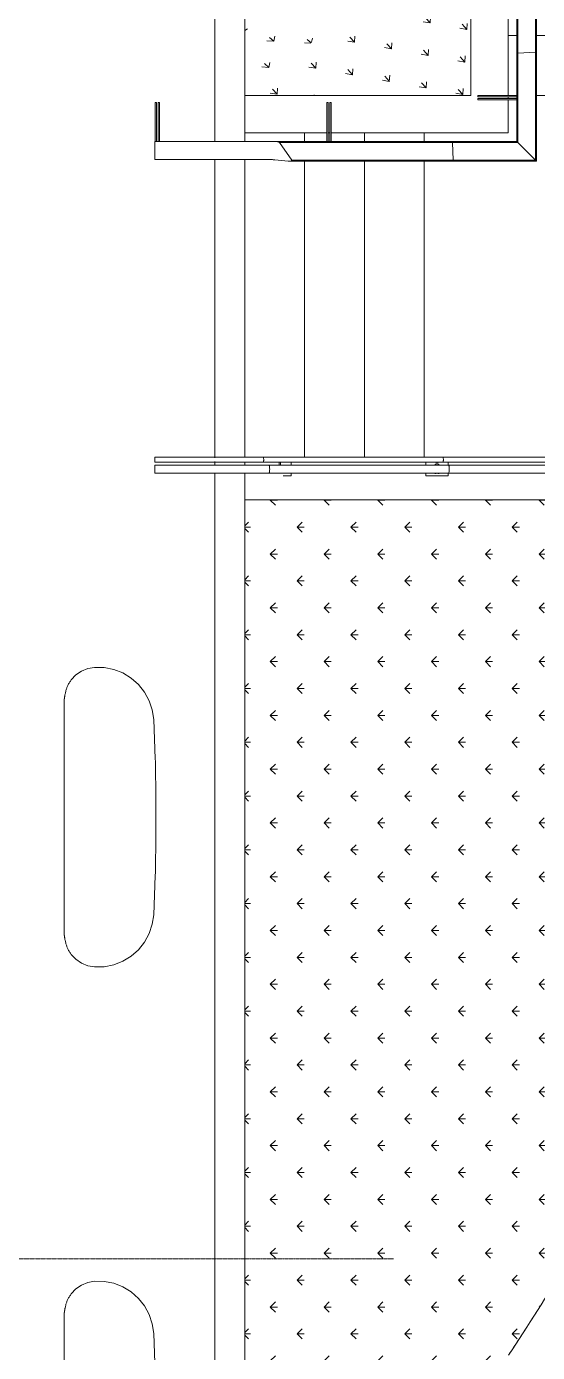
# Model space of a CAD drawing. Header units: millimetres. Extents: x 15878 to 679837, y -72324 to 391440.
# Drawn here: x 92582 to 95995, y 39282 to 48138 of the extents above; entities that cross this region are included whole.
import ezdxf

# ---------------------------------------------------------------- set-up
doc = ezdxf.new("R2010")
doc.units = ezdxf.units.MM
doc.linetypes.add('Grid Line__1_200_', pattern=[10.5, 6, -1.5, 1.5, -1.5])
for name, color, linetype, lineweight in [('A-FLOR', 192, 'Continuous', 5), ('A-FLOR-HRAL', 11, 'Continuous', 5), ('A-FLOR-PATT', 8, 'Continuous', 5), ('A-WALL', 113, 'Continuous', 5), ('I-FURN', 30, 'Continuous', 5), ('Q-CASE', 31, 'Continuous', 5), ('S-GRID', 1, 'Continuous', 5), ('S-STRS', 31, 'Continuous', 5)]:
    doc.layers.add(name, color=color, linetype=linetype, lineweight=lineweight)

# ---------------------------------------------------------------- blocks, each defined once
blk = doc.blocks.new('FP_165-1_F')
at = {"layer": 'I-FURN', "color": 253}
blk.add_line((785.4, -49.6), (-785.4, -49.6), dxfattribs=at)
blk = doc.blocks.new('DLN_Bench-2 - DLN_Bench-2-16670899-1_F')
at = {"layer": 'I-FURN'}
h = blk.add_hatch(dxfattribs=at)
h.set_pattern_fill('FP_26', color=253, style=0, pattern_type=2)
h.set_pattern_definition([(320.034, (-42857.7, 92586.2), (-318.76, -3639.33), [380.81, -4188.93]), (264.994, (-42857.7, 92586.2), (3821.14, 704.01), [304.44, -3348.83]), (10.439, (-42884.2, 92283), (3502.34, -2935.33), [323.79, -3561.66]), (316.218, (-41841.7, 92586), (-840.87, -5415.1), [571.17, -6282.9]), (6.628, (-41912, 92135), (4948.54, -4742.4), [485.7, -5342.62]), (261.174, (-41841.7, 92586), (4948.54, -4742.4), [456.67, -5023.34]), (291.023, (-42095.7, 92078.8), (-2045.3, -3028.67), [380.6, -4186.64]), (235.968, (-42095.7, 92079), (3683.76, -1234.58), [304.55, -3350.05]), (341.472, (-42266, 91826.4), (1638.45, -4263.24), [323.76, -3561.37]), (307.533, (-42857.7, 92586.2), (1691.1, -61.7), [167.51, -9906.17]), (307.533, (-42857.7, 92586.2), (1691.1, -61.7), [-167.514, -3142.16, -6764.015]), (307.533, (-42857.7, 92586.2), (1691.1, -61.7), [-3309.67, 167.514, -6596.5]), (307.533, (-42857.7, 92586.2), (1691.1, -61.7), [-3477.186, -3233.53, -3362.97]), (307.533, (-42857.7, 92586.2), (1691.1, -61.7), [-6710.715, 167.514, -3195.46]), (307.533, (-42857.7, 92586.2), (1691.1, -61.7), [-6878.23, -3195.46]), (277.509, (-42857.7, 92586.2), (2003.615, -1334.793), [167.44, -6284.2]), (277.509, (-42857.7, 92586.2), (2003.615, -1334.793), [-167.44, -1770.84, -4513.36]), (277.509, (-42857.7, 92586.2), (2003.615, -1334.793), [-1938.28, 167.44, -4345.914]), (277.509, (-42857.7, 92586.2), (2003.615, -1334.793), [-2105.726, -3064.72, -1281.195]), (277.509, (-42857.7, 92586.2), (2003.615, -1334.793), [-5170.445, 167.44, -1113.75]), (277.509, (-42857.7, 92586.2), (2003.615, -1334.793), [-5337.89, -1113.75]), (237.469, (-42857.7, 93717.7), (-114.577, -2708.581), [167.5, -10313.8]), (237.469, (-42857.7, 93717.7), (-114.577, -2708.581), [-167.5, -1101.42, -9212.37]), (237.469, (-42857.7, 93717.7), (-114.577, -2708.581), [-1268.92, 167.5, -9044.87]), (237.469, (-42857.7, 93717.7), (-114.577, -2708.581), [-1436.42, -3791.54, -5253.34]), (237.469, (-42857.7, 93717.7), (-114.577, -2708.581), [-5227.96, 167.5, -5085.84]), (237.469, (-42857.7, 93717.7), (-114.577, -2708.581), [-5395.45, -5085.84]), (227.466, (-42857.7, 94225), (508.54, -2959.05), [167.53, -7843.5]), (227.466, (-42857.7, 94225), (508.54, -2959.05), [-167.53, -1482.4, -6361.11]), (227.466, (-42857.7, 94225), (508.54, -2959.05), [-1649.93, 167.53, -6193.58]), (227.466, (-42857.7, 94225), (508.54, -2959.05), [-1817.46, -2462.2, -3731.38]), (227.466, (-42857.7, 94225), (508.54, -2959.05), [-4279.66, 167.53, -3563.85]), (227.466, (-42857.7, 94225), (508.54, -2959.05), [-4447.2, -3563.85])])
h.paths.add_polyline_path([(-1000, -252.4), (-998.8, -317.4), (-986.3, -381.3), (-962.8, -442), (-928.9, -497.6), (-885.9, -546.4), (-834.9, -586.9), (-777.7, -617.8), (-715.9, -638.3), (-651.5, -647.5), (-390.1, -658.1), (520.8, -653.8), (651.5, -647.5), (715.9, -638.3), (777.7, -617.8), (834.9, -586.9), (885.9, -546.4), (928.9, -497.6), (962.8, -442), (986.3, -381.3), (998.8, -317.4), (1000, -252.4), (992.1, -207.8), (975, -165.8), (949.4, -128.4), (916.7, -97.1), (-916.7, -97.1), (-949.4, -128.4), (-975, -165.8), (-992.1, -207.8)], flags=0)
at = {"layer": 'I-FURN', "color": 253}
blk.add_line((-158.1, -661.1), (158.1, -661.1), dxfattribs=at)
at = {"layer": 'I-FURN', "color": 253, "flags": 128}
for points in [[(-916.7, -97.1), (-949.4, -128.4), (-975, -165.8), (-992.1, -207.8), (-1000, -252.4)], [(1000, -252.4), (992.1, -207.8), (975, -165.8), (949.4, -128.4), (916.7, -97.1)], [(-1000, -252.4), (-998.8, -317.4), (-986.3, -381.3), (-962.8, -442), (-928.9, -497.6), (-885.9, -546.4), (-834.9, -586.9), (-777.7, -617.8), (-715.9, -638.3), (-651.5, -647.5)], [(651.5, -647.5), (715.9, -638.3), (777.7, -617.8), (834.9, -586.9), (885.9, -546.4), (928.9, -497.6), (962.8, -442), (986.3, -381.3), (998.8, -317.4), (1000, -252.4)], [(-651.5, -647.5), (-520.8, -653.8), (-390.1, -658.1)], [(390.1, -658.1), (520.8, -653.8), (651.5, -647.5)]]:
    blk.add_lwpolyline(points, dxfattribs=at)
at = {"layer": 'I-FURN', "color": 253}
for points in [[(-821.2, -55.5), (-828, -56.7), (-841.5, -59.6), (-861.1, -65.9), (-880.3, -74.2), (-899, -84.5), (-910.9, -92.7), (-916.7, -97.1)], [(916.7, -97.1), (910.9, -92.7), (899, -84.5), (880.3, -74.2), (861.1, -65.9), (841.5, -59.6), (828, -56.7), (821.2, -55.5)], [(-390.1, -658.1), (-364.3, -658.7), (-312.7, -659.9), (-235.4, -660.9), (-183.9, -661.1), (-158.1, -661.1)], [(158.1, -661.1), (183.9, -661.1), (235.4, -660.9), (312.7, -659.9), (364.3, -658.7), (390.1, -658.1)]]:
    blk.add_open_spline(points, degree=3, dxfattribs=at)
for points, knots in [([(-785.9, -49.7), (-785.7, -49.6), (-785.4, -49.6), (-785.4, -49.6), (-785.6, -49.6), (-785.9, -49.7), (-786.1, -49.7), (-786.3, -49.8), (-786.5, -49.8), (-786.8, -49.9), (-787.5, -50), (-788.6, -50.2), (-790, -50.4), (-790.9, -50.5), (-791.4, -50.6), (-791.8, -50.7), (-792.2, -50.7), (-792.8, -50.8), (-793.7, -51), (-795.2, -51.2), (-796.6, -51.4), (-797.8, -51.6), (-798.7, -51.8), (-799.6, -51.9), (-800.8, -52.1), (-802.3, -52.4), (-804.2, -52.7), (-806, -53), (-807.9, -53.3), (-810.4, -53.7), (-814.8, -54.4), (-818.6, -55.1), (-821.2, -55.5)], [0, 0, 0, 0, 0.041667, 0.083333, 0.125, 0.145833, 0.15625, 0.166667, 0.177083, 0.1875, 0.208333, 0.25, 0.291667, 0.3125, 0.322917, 0.333333, 0.34375, 0.354167, 0.375, 0.416667, 0.458333, 0.479167, 0.5, 0.520833, 0.541667, 0.583333, 0.625, 0.666667, 0.708333, 0.75, 0.833333, 1, 1, 1, 1]), ([(821.2, -55.5), (818.6, -55.1), (814.8, -54.4), (810.4, -53.7), (807.9, -53.3), (806, -53), (804.2, -52.7), (802.3, -52.4), (800.8, -52.1), (799.6, -51.9), (798.7, -51.8), (797.8, -51.6), (796.6, -51.4), (795.2, -51.2), (793.7, -51), (792.8, -50.8), (792.2, -50.7), (791.8, -50.7), (791.4, -50.6), (790.9, -50.5), (790, -50.4), (788.6, -50.2), (787.5, -50), (786.8, -49.9), (786.5, -49.8), (786.3, -49.8), (786.1, -49.7), (785.9, -49.7), (785.6, -49.6), (785.4, -49.6), (785.4, -49.6), (785.7, -49.6), (785.9, -49.7)], [0, 0, 0, 0, 0.166667, 0.25, 0.291667, 0.333333, 0.375, 0.416667, 0.458333, 0.479167, 0.5, 0.520833, 0.541667, 0.583333, 0.625, 0.645833, 0.65625, 0.666667, 0.677083, 0.6875, 0.708333, 0.75, 0.791667, 0.8125, 0.822917, 0.833333, 0.84375, 0.854167, 0.875, 0.916667, 0.958333, 1, 1, 1, 1])]:
    blk.add_open_spline(points, degree=3, knots=knots, dxfattribs=at)
blk.add_blockref('FP_165-1_F', (0, 0), dxfattribs=at)
blk = doc.blocks.new('FP_218-1_F')
at = {"layer": 'I-FURN', "color": 253}
blk.add_line((785.4, -49.6), (-785.4, -49.6), dxfattribs=at)
blk = doc.blocks.new('DLN_Bench-2 - DLN_Bench-2-V217-1_F')
at = {"layer": 'I-FURN', "color": 253}
blk.add_line((-158.1, -661.1), (158.1, -661.1), dxfattribs=at)
at = {"layer": 'I-FURN', "color": 253, "flags": 128}
for points in [[(-916.7, -97.1), (-949.4, -128.4), (-975, -165.8), (-992.1, -207.8), (-1000, -252.4)], [(1000, -252.4), (992.1, -207.8), (975, -165.8), (949.4, -128.4), (916.7, -97.1)], [(-1000, -252.4), (-998.8, -317.4), (-986.3, -381.3), (-962.8, -442), (-928.9, -497.6), (-885.9, -546.4), (-834.9, -586.9), (-777.7, -617.8), (-715.9, -638.3), (-651.5, -647.5)], [(651.5, -647.5), (715.9, -638.3), (777.7, -617.8), (834.9, -586.9), (885.9, -546.4), (928.9, -497.6), (962.8, -442), (986.3, -381.3), (998.8, -317.4), (1000, -252.4)], [(-651.5, -647.5), (-520.8, -653.8), (-390.1, -658.1)], [(390.1, -658.1), (520.8, -653.8), (651.5, -647.5)]]:
    blk.add_lwpolyline(points, dxfattribs=at)
at = {"layer": 'I-FURN', "color": 253}
for points in [[(-821.2, -55.5), (-828, -56.7), (-841.5, -59.6), (-861.1, -65.9), (-880.3, -74.2), (-899, -84.5), (-910.9, -92.7), (-916.7, -97.1)], [(916.7, -97.1), (910.9, -92.7), (899, -84.5), (880.3, -74.2), (861.1, -65.9), (841.5, -59.6), (828, -56.7), (821.2, -55.5)], [(-390.1, -658.1), (-364.3, -658.7), (-312.7, -659.9), (-235.4, -660.9), (-183.9, -661.1), (-158.1, -661.1)], [(158.1, -661.1), (183.9, -661.1), (235.4, -660.9), (312.7, -659.9), (364.3, -658.7), (390.1, -658.1)]]:
    blk.add_open_spline(points, degree=3, dxfattribs=at)
for points, knots in [([(-785.9, -49.7), (-785.7, -49.6), (-785.4, -49.6), (-785.4, -49.6), (-785.6, -49.6), (-785.9, -49.7), (-786.1, -49.7), (-786.3, -49.8), (-786.5, -49.8), (-786.8, -49.9), (-787.5, -50), (-788.6, -50.2), (-790, -50.4), (-790.9, -50.5), (-791.4, -50.6), (-791.8, -50.7), (-792.2, -50.7), (-792.8, -50.8), (-793.7, -51), (-795.2, -51.2), (-796.6, -51.4), (-797.8, -51.6), (-798.7, -51.8), (-799.6, -51.9), (-800.8, -52.1), (-802.3, -52.4), (-804.2, -52.7), (-806, -53), (-807.9, -53.3), (-810.4, -53.7), (-814.8, -54.4), (-818.6, -55.1), (-821.2, -55.5)], [0, 0, 0, 0, 0.041667, 0.083333, 0.125, 0.145833, 0.15625, 0.166667, 0.177083, 0.1875, 0.208333, 0.25, 0.291667, 0.3125, 0.322917, 0.333333, 0.34375, 0.354167, 0.375, 0.416667, 0.458333, 0.479167, 0.5, 0.520833, 0.541667, 0.583333, 0.625, 0.666667, 0.708333, 0.75, 0.833333, 1, 1, 1, 1]), ([(821.2, -55.5), (818.6, -55.1), (814.8, -54.4), (810.4, -53.7), (807.9, -53.3), (806, -53), (804.2, -52.7), (802.3, -52.4), (800.8, -52.1), (799.6, -51.9), (798.7, -51.8), (797.8, -51.6), (796.6, -51.4), (795.2, -51.2), (793.7, -51), (792.8, -50.8), (792.2, -50.7), (791.8, -50.7), (791.4, -50.6), (790.9, -50.5), (790, -50.4), (788.6, -50.2), (787.5, -50), (786.8, -49.9), (786.5, -49.8), (786.3, -49.8), (786.1, -49.7), (785.9, -49.7), (785.6, -49.6), (785.4, -49.6), (785.4, -49.6), (785.7, -49.6), (785.9, -49.7)], [0, 0, 0, 0, 0.166667, 0.25, 0.291667, 0.333333, 0.375, 0.416667, 0.458333, 0.479167, 0.5, 0.520833, 0.541667, 0.583333, 0.625, 0.645833, 0.65625, 0.666667, 0.677083, 0.6875, 0.708333, 0.75, 0.791667, 0.8125, 0.822917, 0.833333, 0.84375, 0.854167, 0.875, 0.916667, 0.958333, 1, 1, 1, 1])]:
    blk.add_open_spline(points, degree=3, knots=knots, dxfattribs=at)
blk.add_blockref('FP_218-1_F', (0, 0), dxfattribs=at)
blk = doc.blocks.new('Railing - Railing-V229-1_F')
at = {"layer": 'Q-CASE'}
for p, q in [((-30.3, -600), (39.7, -600)), ((-30.3, -600), (-30.3, -621)), ((29.7, -615), (39.7, -615)), ((39.7, -619.8), (39.7, -598.2)), ((49.7, -598.2), (49.7, -619.8)), ((49.7, -600), (119.7, -600)), ((49.7, -615), (59.7, -615)), ((119.7, -600), (119.7, -619.8)), ((-30.3, -670.8), (-30.3, -690)), ((119.7, -690), (-30.3, -690)), ((39.7, -675), (29.7, -675)), ((59.7, -675), (49.7, -675)), ((119.7, -672.1), (119.7, -690))]:
    blk.add_line(p, q, dxfattribs=at)
blk = doc.blocks.new('Casework 10 - Casework 10-17982864-1_F')
at = {"layer": 'Q-CASE'}
for p, q in [((94163.7, 45260.9), (93439.3, 45260.9)), ((93439.3, 45228.9), (93439.3, 45260.9)), ((95363.7, 45260.9), (94163.7, 45260.9)), ((97966.2, 45260.9), (95363.7, 45260.9)), ((93439.3, 45228.9), (94163.7, 45228.9)), ((94201.6, 45208), (93439.3, 45208)), ((93439.3, 45155.6), (93439.3, 45207.9)), ((94163.7, 45228.9), (95363.7, 45228.9)), ((95401.6, 45208), (94201.6, 45208)), ((95363.7, 45228.9), (97998.2, 45228.9)), ((98019.1, 45208), (95401.6, 45208)), ((93439.3, 45155.5), (94201.6, 45155.5)), ((94201.6, 45155.5), (95401.6, 45155.5)), ((95401.6, 45155.5), (98071.6, 45155.5))]:
    blk.add_line(p, q, dxfattribs=at)
for points, knots in [([(94163.7, 45260.9), (94163.9, 45260.9), (94164.4, 45260.5), (94165.1, 45258.9), (94165.7, 45256.3), (94166.4, 45251.9), (94166.7, 45244.9), (94166.3, 45236.5), (94165.4, 45231.4), (94164.4, 45229.3), (94163.9, 45228.9), (94163.7, 45228.9)], [0, 0, 0, 0, 0.083333, 0.166667, 0.25, 0.333333, 0.5, 0.666667, 0.833333, 0.916667, 1, 1, 1, 1]), ([(95363.7, 45260.9), (95363.9, 45260.9), (95364.4, 45260.5), (95365.1, 45258.9), (95365.7, 45256.3), (95366.4, 45251.9), (95366.7, 45244.9), (95366.3, 45236.5), (95365.4, 45231.4), (95364.4, 45229.3), (95363.9, 45228.9), (95363.7, 45228.9)], [0, 0, 0, 0, 0.083333, 0.166667, 0.25, 0.333333, 0.5, 0.666667, 0.833333, 0.916667, 1, 1, 1, 1]), ([(94202, 45207.9), (94202.4, 45207.8), (94203.1, 45206.9), (94204.2, 45204), (94205.1, 45199.8), (94206.1, 45192.7), (94206.6, 45181.7), (94206, 45168.6), (94204.4, 45159.6), (94202.9, 45156.3), (94202.2, 45155.6), (94202, 45155.6)], [0.2, 0.2, 0.2, 0.2, 0.25, 0.3, 0.35, 0.4, 0.5, 0.6, 0.7, 0.775, 0.8, 0.8, 0.8, 0.8]), ([(95401.6, 45208), (95401.7, 45208), (95402.2, 45207.9), (95403.1, 45206.9), (95404.2, 45204), (95405.1, 45199.8), (95406.1, 45192.7), (95406.6, 45181.7), (95406, 45168.6), (95404.4, 45159.6), (95402.9, 45156.1), (95401.9, 45155.5), (95401.6, 45155.5), (95401.6, 45155.5)], [0.1857146, 0.1857146, 0.1857146, 0.1857146, 0.2, 0.25, 0.3, 0.35, 0.4, 0.5, 0.6, 0.7, 0.775, 0.8125, 0.8142854, 0.8142854, 0.8142854, 0.8142854])]:
    blk.add_open_spline(points, degree=3, knots=knots, dxfattribs=at)
blk = doc.blocks.new('Railing - Railing-V236-1_F')
at = {"layer": 'Q-CASE'}
for p, q in [((39.7, -619.8), (39.7, -598.1)), ((49.7, -598.1), (49.7, -619.8)), ((66.4, -600), (119.7, -600)), ((119.7, -600), (119.7, -621.4)), ((119.7, -690), (66.4, -690)), ((119.7, -670.5), (119.7, -690))]:
    blk.add_line(p, q, dxfattribs=at)
blk = doc.blocks.new('Railings 58 - Railings 95-17990512-1_F')
at = {"layer": 'A-FLOR-HRAL'}
for p, q in [((95856.5, 49179.4), (95856.5, 47956.5)), ((95856.8, 49178.6), (95856.8, 47955.8)), ((95863.4, 49182.4), (95863.4, 47959.3)), ((95981.4, 49190.9), (95981.4, 47967.1)), ((95988.3, 47965.3), (95988.3, 49188.9)), ((95856.5, 47956.5), (95856.5, 47370.6)), ((95856.8, 47955.8), (95856.8, 47370.3)), ((95858.5, 47953.9), (95856.8, 47955.8)), ((95863.4, 47959.3), (95981.4, 47967.1)), ((95863.4, 47959.3), (95863.4, 47363.7)), ((95981.4, 47967.1), (95981.4, 47245.7)), ((95988, 47964.7), (95981.4, 47957.8)), ((95988.3, 47238.8), (95988.3, 47965.3)), ((93439.3, 47369.4), (93439.3, 47249.3)), ((94225.2, 47369.4), (93439.3, 47369.4)), ((94235.7, 47370.3), (94225.2, 47369.4)), ((95426, 47370.6), (94243.3, 47370.6)), ((95425.5, 47370.3), (94247.7, 47370.3)), ((94355, 47245.7), (94272.8, 47363.7)), ((95427.9, 47363.7), (94272.8, 47363.7)), ((95425.5, 47370.3), (95424.3, 47368.6)), ((95856.8, 47370.3), (95425.5, 47370.3)), ((95856.5, 47370.6), (95426, 47370.6)), ((95433.1, 47245.7), (95427.9, 47363.7)), ((95863.4, 47363.7), (95427.9, 47363.7)), ((95856.8, 47370.3), (95858.5, 47368.6)), ((95981.4, 47245.7), (95863.4, 47363.7)), ((93439.3, 47249.3), (94225.2, 47249.3)), ((94241.2, 47247.1), (94329.4, 47239.1)), ((94335.5, 47238.8), (95431.9, 47238.8)), ((95433.1, 47245.7), (94355, 47245.7)), ((95426.9, 47245.7), (95431.5, 47239.1)), ((95431.9, 47238.8), (95988.3, 47238.8)), ((95981.4, 47245.7), (95433.1, 47245.7)), ((95981.4, 47245.7), (95988, 47239.1))]:
    blk.add_line(p, q, dxfattribs=at)
for points in [[(95856.8, 47955.8), (95856.7, 47956), (95856.5, 47956.3), (95856.5, 47956.7), (95856.6, 47956.9)], [(95856.6, 47956.9), (95856.7, 47957.1), (95857, 47957.5), (95857.5, 47957.8), (95857.8, 47958)], [(95857.8, 47958), (95858.1, 47958.2), (95858.8, 47958.5), (95859.7, 47958.7), (95860.2, 47958.8)], [(95860.5, 47952.9), (95860.2, 47953), (95859.6, 47953.2), (95858.9, 47953.5), (95858.6, 47953.8), (95858.5, 47953.9)], [(95860.2, 47958.8), (95860.7, 47959), (95861.7, 47959.1), (95862.8, 47959.3), (95863.4, 47959.3)], [(95981.4, 47967.1), (95981.7, 47967.1), (95982.4, 47967.2), (95983.4, 47967.1), (95984, 47967.1), (95984.4, 47967)], [(95984.4, 47967), (95984.7, 47967), (95985.3, 47966.9), (95986.1, 47966.7), (95986.6, 47966.6), (95986.8, 47966.5)], [(95986.8, 47966.5), (95987, 47966.4), (95987.4, 47966.3), (95987.9, 47966), (95988.1, 47965.8), (95988.2, 47965.7)], [(95988.2, 47965.7), (95988.3, 47965.5), (95988.3, 47965.2), (95988.2, 47964.8), (95988, 47964.7)], [(94247.8, 47370.5), (94245.7, 47370.6), (94241.7, 47370.6), (94237.7, 47370.5), (94235.7, 47370.3)], [(94259.1, 47369.3), (94257.3, 47369.6), (94253.5, 47370.2), (94249.7, 47370.4), (94247.8, 47370.5)], [(94268, 47366.9), (94266.5, 47367.5), (94263.6, 47368.4), (94260.7, 47369.1), (94259.1, 47369.3)], [(95424.3, 47368.6), (95424.2, 47368.5), (95424, 47368.2), (95423.8, 47367.5), (95423.7, 47366.9), (95423.6, 47366.6)], [(95426.3, 47370.5), (95426.2, 47370.6), (95425.9, 47370.6), (95425.6, 47370.5), (95425.5, 47370.3)], [(95427, 47369.3), (95426.9, 47369.6), (95426.7, 47370.1), (95426.4, 47370.4), (95426.3, 47370.5)], [(95427.6, 47366.9), (95427.5, 47367.4), (95427.3, 47368.3), (95427.1, 47369), (95427, 47369.3)], [(95427.9, 47363.7), (95427.8, 47364.3), (95427.8, 47365.4), (95427.6, 47366.4), (95427.6, 47366.9)], [(95856.6, 47370.5), (95856.5, 47370.6), (95856.5, 47370.6), (95856.7, 47370.5), (95856.8, 47370.3)], [(95857.8, 47369.3), (95857.5, 47369.6), (95857, 47370.1), (95856.7, 47370.4), (95856.6, 47370.5)], [(95860.2, 47366.9), (95859.7, 47367.4), (95858.8, 47368.3), (95858.1, 47369), (95857.8, 47369.3)], [(95858.5, 47368.6), (95858.6, 47368.5), (95858.9, 47368.2), (95859.6, 47367.5), (95860.2, 47366.9), (95860.5, 47366.6)], [(95863.4, 47363.7), (95862.8, 47364.3), (95861.7, 47365.4), (95860.7, 47366.4), (95860.2, 47366.9)], [(95860.5, 47366.6), (95860.8, 47366.3), (95861.4, 47365.7), (95862.4, 47364.7), (95863.2, 47363.9), (95863.5, 47363.6)], [(94225.2, 47249.3), (94227.9, 47248.8), (94233.2, 47247.9), (94238.5, 47247.3), (94241.2, 47247.1)], [(94329.4, 47239.1), (94331.1, 47238.9), (94334.5, 47238.8), (94338, 47238.8), (94339.7, 47239)], [(94339.7, 47239), (94341.2, 47239), (94344.3, 47239.3), (94347.3, 47239.9), (94348.8, 47240.3)], [(94348.8, 47240.3), (94349.8, 47240.5), (94351.8, 47241.1), (94353.5, 47242.2), (94354.4, 47242.8)], [(95431.5, 47239.1), (95431.6, 47238.9), (95431.8, 47238.8), (95432, 47238.8), (95432.1, 47239)], [(95432.1, 47239), (95432.2, 47239), (95432.3, 47239.2), (95432.5, 47239.7), (95432.7, 47240.1), (95432.7, 47240.3)], [(95432.7, 47240.3), (95432.8, 47240.5), (95432.9, 47241), (95433, 47241.8), (95433.1, 47242.4), (95433.1, 47242.8)], [(95433.1, 47242.8), (95433.1, 47243.1), (95433.1, 47243.7), (95433.1, 47244.7), (95433.1, 47245.4), (95433.1, 47245.7)], [(95984.4, 47242.8), (95984, 47243.1), (95983.4, 47243.7), (95982.4, 47244.7), (95981.7, 47245.4), (95981.4, 47245.7)], [(95986.8, 47240.3), (95986.6, 47240.5), (95986.1, 47241), (95985.3, 47241.8), (95984.7, 47242.4), (95984.4, 47242.8)], [(95988.2, 47239), (95988.1, 47239), (95987.9, 47239.2), (95987.4, 47239.7), (95987, 47240.1), (95986.8, 47240.3)], [(95988, 47239.1), (95988.2, 47238.9), (95988.3, 47238.9), (95988.3, 47238.8)], [(95988.3, 47238.8), (95988.3, 47238.8), (95988.2, 47238.9), (95988.2, 47239)]]:
    blk.add_open_spline(points, degree=3, dxfattribs=at)
for points, knots in [([(95863.5, 47952.6), (95863.2, 47952.6), (95862.1, 47952.6), (95861.1, 47952.8), (95860.5, 47952.9)], [-0.75, -0.75, -0.75, -0.75, -0.5, 0, 0, 0, 0]), ([(94272.8, 47363.7), (94272.6, 47364), (94272.2, 47364.3), (94271.7, 47364.8), (94271.4, 47365.1), (94271, 47365.4), (94270.6, 47365.6), (94270.1, 47365.9), (94269.7, 47366.1), (94269.3, 47366.3), (94268.7, 47366.6), (94268.3, 47366.8), (94268, 47366.9)], [0, 0, 0, 0, 0.166667, 0.25, 0.333333, 0.416667, 0.5, 0.583333, 0.666667, 0.75, 0.833333, 1, 1, 1, 1]), ([(95423.6, 47366.6), (95423.5, 47366), (95423.4, 47365), (95423.4, 47363.9), (95423.3, 47363.6)], [0, 0, 0, 0, 0.5, 0.75, 0.75, 0.75, 0.75]), ([(94354.4, 47242.8), (94354.7, 47243), (94355, 47243.3), (94355.2, 47243.9), (94355.3, 47244.1), (94355.4, 47244.4), (94355.4, 47244.7), (94355.3, 47244.9), (94355.2, 47245.3), (94355.1, 47245.5), (94355, 47245.7)], [0, 0, 0, 0, 0.333333, 0.416667, 0.5, 0.583333, 0.666667, 0.75, 0.833333, 1, 1, 1, 1])]:
    blk.add_open_spline(points, degree=3, knots=knots, dxfattribs=at)
blk = doc.blocks.new('Railings 114 - Railings 37-17998487-1_F')
at = {"layer": 'A-FLOR-HRAL'}
for p, q in [((98095.2, 80286.5), (98356.5, 80286.5)), ((98095.2, 80276.5), (98095.2, 80286.5)), ((98356.5, 80276.5), (98095.2, 80276.5)), ((98095.2, 80266.5), (98356.5, 80266.5)), ((98095.2, 80256.5), (98095.2, 80266.5)), ((98356.7, 80256.5), (98095.2, 80256.5))]:
    blk.add_line(p, q, dxfattribs=at)
blk = doc.blocks.new('Railings 113 - Railings 37-17999146-1_F')
at = {"layer": 'A-FLOR-HRAL'}
for p, q in [((98095.2, 80286.5), (98362.1, 80286.5)), ((98095.2, 80276.5), (98095.2, 80286.5)), ((98362.1, 80276.5), (98095.2, 80276.5)), ((98095.2, 80266.5), (98362.1, 80266.5)), ((98095.2, 80256.5), (98095.2, 80266.5)), ((98362.1, 80256.5), (98095.2, 80256.5))]:
    blk.add_line(p, q, dxfattribs=at)
blk = doc.blocks.new('Railings 112 - Railings 37-18001219-1_F')
at = {"layer": 'A-FLOR-HRAL'}
for p, q in [((98095.2, 80286.5), (98362.1, 80286.5)), ((98095.2, 80276.5), (98095.2, 80286.5)), ((98362.1, 80276.5), (98095.2, 80276.5)), ((98095.2, 80266.5), (98362.1, 80266.5)), ((98095.2, 80256.5), (98095.2, 80266.5)), ((98362.1, 80256.5), (98095.2, 80256.5))]:
    blk.add_line(p, q, dxfattribs=at)
blk = doc.blocks.new('FP_251-1_F')
at = {"layer": 'A-FLOR-PATT'}
for p, q in [((96199, 39382.3), (96167.7, 39416)), ((96199, 39382.3), (96201, 39421.4)), ((96199, 39382.3), (96221.2, 39407.4)), ((96367.4, 39205.4), (96335.7, 39238.2)), ((96367.4, 39205.4), (96368.9, 39255)), ((96367.4, 39205.4), (96401.1, 39242.5)), ((96009.4, 39171.4), (95976.9, 39202.8)), ((96009.4, 39171.4), (96012.1, 39221.9)), ((96009.4, 39171.4), (96045.5, 39211.1)), ((96538.6, 39033.2), (96506.3, 39065.1)), ((96538.6, 39033.2), (96538.8, 39080.6)), ((96538.6, 39033.2), (96571, 39068)), ((96185.3, 39037.3), (96185.8, 39054.6)), ((96203.3, 39026.7), (96219.2, 39043.8)), ((96712.5, 38865.8), (96679.7, 38896.8)), ((96712.5, 38865.8), (96711.5, 38911)), ((96712.5, 38865.8), (96743.7, 38898.4)), ((96889.3, 38702.9), (96855.9, 38733.1)), ((96889.3, 38702.9), (96886.9, 38746)), ((96889.3, 38702.9), (96919.2, 38733.4)), ((97219.9, 38694.1), (97187.3, 38725.6)), ((97219.9, 38694.1), (97218, 38719.1)), ((97219.9, 38694.1), (97234.1, 38708)), ((97069, 38544.7), (97035.1, 38574.1)), ((97069, 38544.7), (97065.3, 38585.7)), ((97069, 38544.7), (97097.5, 38573.1))]:
    blk.add_line(p, q, dxfattribs=at)

msp = doc.modelspace()

# ---------------------------------------------------------------- hatches: boundary and pattern name
at = {"layer": 'A-FLOR-PATT'}
h = msp.add_hatch(dxfattribs=at)
h.set_pattern_fill('FP_1677', color=256, style=0, pattern_type=2)
h.set_pattern_definition([(77.621, (5579.2, 68915.59), (-150.64883, 141.28648), [33.306, -217.902]), (26.973, (5579.2, 68915.59), (-150.64657, 141.28846), [43.025, -186.44]), (136.836, (5579.2, 68915.59), (-204.5036, -104.078), [38.725, -167.81])])
h.paths.add_polyline_path([(94039.3, 47677.7), (94103.9, 48967.8), (94039.3, 48967.8), (94039.3, 48707.7)], flags=0)
h = msp.add_hatch(dxfattribs=at)
h.set_pattern_fill('FP_1678', color=256, style=0, pattern_type=2)
h.set_pattern_definition([(139.458, (65956.94, 50377.07), (-251.6517, 12.94055), [38.32, -250.708]), (79.63, (65956.94, 50377.07), (-251.6521, 12.9408), [33.344, -144.49]), (177.057, (65956.94, 50377.07), (-32.0086, -174.9303), [47.247, -204.737])])
h.paths.add_polyline_path([(94039.3, 47677.7), (95549.4, 48877.7), (94103.9, 48967.8), (94090.9, 48707.7)], flags=0)
h = msp.add_hatch(dxfattribs=at)
h.set_pattern_fill('FP_1680', color=256, style=0, pattern_type=2)
h.set_pattern_definition([(131.627, (92245.14, 35300.6), (-245.6117, 43.8824), [46.33, -303.113]), (86.45, (92245.14, 35300.6), (-245.6123, 43.8794), [40.826, -176.913]), (169.871, (92245.14, 35300.6), (-13.4813, -217.3212), [46.782, -202.72])])
h.paths.add_polyline_path([(95549.4, 47677.7), (95549.4, 48877.7), (94039.3, 47677.7), (95370.4, 47677.7)], flags=0)
h = msp.add_hatch(dxfattribs=at)
h.set_pattern_fill('FP_1894', color=256, style=0, pattern_type=2)
h.set_pattern_definition([(0, (96186.04, 38687.68), (179.605, 179.605), [47.625, -311.585]), (315, (96186.04, 38687.68), (179.605, 179.605), [47.625, -206.375]), (45, (96186.04, 38687.68), (-179.605, 179.605), [47.625, -206.375])])
h.paths.add_polyline_path([(94527.3, 38066.9), (94644.3, 38090.5), (94735.3, 38134.3), (94824.9, 38192), (94947.6, 38282.1), (95077.4, 38389.9), (95237.1, 38545.2), (95370.4, 38696.7), (95495.2, 38847.5), (95652.3, 39052.7), (95801.7, 39263.8), (95995.4, 39563.1), (96232.5, 39953.1), (96362, 40174.8), (96534.8, 40486.8), (96692.2, 40759), (96839.5, 41036.8), (96976.7, 41319.8), (97103.4, 41607.5), (97219.6, 41899.7), (97325.1, 42196), (97419.7, 42495.9), (97534.3, 42930), (97575.7, 43105), (97637, 43413.4), (97687, 43723.9), (97725.7, 44035.9), (97756.4, 44418.5), (97768.8, 44663.3), (97773.1, 44977.7), (94039.3, 44977.7), (94039.3, 38083), (94069.3, 38083), (94524.8, 38067)], flags=0)

# ---------------------------------------------------------------- linework, layer by layer
at = {"layer": 'A-FLOR'}
for p, q in [((95549.4, 47677.7), (95549.4, 51199.5)), ((95799.4, 48877.7), (95799.4, 47677.7)), ((94039.3, 47677.7), (95549.4, 47677.7)), ((95799.4, 47667.7), (95799.4, 47657.7)), ((95799.4, 47647.7), (95799.4, 47427.7)), ((97966.8, 47677.7), (95981.4, 47677.7)), ((94587.2, 47427.7), (94039.3, 47427.7)), ((94607.2, 47427.7), (94597.2, 47427.7)), ((95799.4, 47427.7), (94617.2, 47427.7)), ((94039.3, 45227.7), (94269.4, 45227.7)), ((94039.3, 45206), (94039.3, 45227.7)), ((94279.4, 45227.7), (94296.1, 45227.7)), ((94349.4, 45227.7), (95249.4, 45227.7)), ((95399.4, 45227.7), (96299.4, 45227.7)), ((97772.9, 44977.7), (94039.3, 44977.7))]:
    msp.add_line(p, q, dxfattribs=at)
at = {"layer": 'A-FLOR', "color": 253}
msp.add_line((94039.3, 32607.5), (94039.3, 45157.5), dxfattribs=at)
at = {"layer": 'A-FLOR'}
for start, end in [(326.43622, 331.68722), (327.74897, 330.37447), (326.43622, 327.74897)]:
    msp.add_arc((82832.2, 47868.8), 15564.5, start, end, dxfattribs=at)
msp.add_open_spline([(111057.5, 40199.3), (110790.1, 39908.9), (110517.8, 39628.6), (110400, 39510.7), (110281.8, 39392.4), (110147.1, 39257.7), (109996.1, 39106.7), (109773.7, 38884.2), (109640.9, 38751.3), (109526.4, 38631.5), (109352.9, 38451.7), (109207.5, 38295.8), (109022.1, 38094.2), (108838, 37889.6), (108561.1, 37574.5), (108332.4, 37308.5), (108127.1, 37063.7), (107888.6, 36773.4), (107656.6, 36482.6), (107437.2, 36207.5), (107137.1, 35819.9), (106825.2, 35412.3), (106393.6, 34835.9), (105710.2, 33904.1), (105283.8, 33307.4), (104840.1, 32673.4), (104542.6, 32240.6), (104248.1, 31803.8), (104007.4, 31440.1), (103774.5, 31089.3), (103554.1, 30743.2), (103245.8, 30255), (102915.3, 29720.1), (102666.9, 29306.6), (102341.2, 28755.6), (102137.7, 28402.8), (101917.6, 28015), (101724.1, 27665.9), (101512.6, 27272.2), (101206.7, 26696.7), (100753.6, 25807), (100167.1, 24592.7), (99840, 23881.7), (99461.8, 23036.9), (99327.5, 22727.7), (99130.6, 22269.2), (98858.2, 21613.2), (98628.9, 21054.6), (98287.2, 20194.4), (97985.6, 19413), (97521.6, 18157), (97178, 17180.9), (96585.8, 15391.3), (96361.8, 14677.3), (96080.9, 13727.3), (95862.9, 12957), (95646.5, 12149), (95425, 11259.7), (95212, 10336.2), (95108.2, 9847.3), (95024.2, 9414.7), (94959.3, 9004.9), (94905.2, 8535.9), (94891, 8300.7), (94881, 8013.1), (94884.3, 7826), (94899.9, 7530.5), (94938.5, 7216.5), (95002.2, 6869.8), (95050.3, 6702.4), (95150.3, 6394.7), (95225.5, 6190), (95265.8, 6077.4)], degree=3, knots=[0, 0, 0, 0, 1.040791, 1.832923, 2.406032, 3.030525, 3.816023, 4.598692, 5.329046, 5.988659, 6.675971, 7.481465, 8.314642, 9.373448, 10.516247, 11.707536, 12.850818, 14.017361, 15.219198, 16.54625, 18.027727, 19.911701, 22.522901, 25.374752, 28.28534, 30.506937, 32.502675, 34.129315, 35.64213, 37.027655, 38.567488, 40.334422, 42.180029, 44.094249, 45.766264, 47.39845, 48.76733, 50.179588, 51.816827, 54.109052, 57.386823, 60.807697, 64.148989, 66.384634, 68.310244, 70.00046, 71.982323, 74.430541, 77.017921, 80.408721, 83.918851, 88.573994, 92.583563, 96.544914, 99.32071, 102.19295, 104.984003, 107.93611, 110.520124, 112.584157, 114.065593, 115.516885, 116.743962, 117.832153, 118.608743, 119.451249, 120.325083, 121.379701, 122.301253, 123.244804, 124.16954, 125.173456, 125.173456, 125.173456, 125.173456], dxfattribs=at)
at = {"layer": 'A-WALL', "color": 253}
for p, q in [((94039.3, 48907.7), (94039.3, 47369.4)), ((93839.3, 47369.4), (93839.3, 48707.7)), ((93839.3, 45257.6), (93839.3, 47249.3)), ((94039.3, 47249.3), (94039.3, 45260.1)), ((93839.3, 45206.6), (93839.3, 45232.2)), ((93839.3, 31207.5), (93839.3, 45156.9))]:
    msp.add_line(p, q, dxfattribs=at)
at = {"layer": 'S-GRID', "color": 254, "linetype": 'Grid Line__1_200_'}
msp.add_line((82534.6, 39907.5), (95034.6, 39907.5), dxfattribs=at)
at = {"layer": 'S-STRS'}
for p, q in [((95799.4, 48077.7), (95863.4, 48077.7)), ((95981.4, 48077.7), (97967, 48077.7)), ((94439.3, 47427.7), (94439.3, 47363.7)), ((94839.3, 47427.7), (94839.3, 47363.7)), ((95239.3, 47427.7), (95239.3, 47363.7)), ((94439.3, 47245.7), (94439.3, 45260)), ((94839.3, 47245.7), (94839.3, 45258.7)), ((95239.3, 47245.7), (95239.3, 45260.3))]:
    msp.add_line(p, q, dxfattribs=at)

# ---------------------------------------------------------------- block references
at = {"layer": 'A-FLOR'}
msp.add_blockref('FP_251-1_F', (0, 0), dxfattribs=at)
at = {"layer": 'A-FLOR-HRAL'}
msp.add_blockref('Railings 58 - Railings 95-17990512-1_F', (0, 0), dxfattribs=at)
for name, p, rotation in [('Railings 112 - Railings 37-18001219-1_F', (-2498.6, -32609), 0.000128599965446358), ('Railings 114 - Railings 37-17998487-1_F', (13183.9, 145725.7), 270.0001286010893), ('Railings 113 - Railings 37-17999146-1_F', (14330.5, 145725.7), 270.0001286010893)]:
    msp.add_blockref(name, p, dxfattribs=dict(at, rotation=rotation))
at = {"layer": 'I-FURN', "color": 253, "rotation": 90.00000000000027}
for name, p in [('DLN_Bench-2 - DLN_Bench-2-16670899-1_F', (92784.1, 42857.7)), ('DLN_Bench-2 - DLN_Bench-2-V217-1_F', (92784, 38757.7))]:
    msp.add_blockref(name, p, dxfattribs=at)
at = {"layer": 'Q-CASE'}
for name, p in [('Casework 10 - Casework 10-17982864-1_F', (0, 0)), ('Railing - Railing-V236-1_F', (94229.7, 45827.7)), ('Railing - Railing-V229-1_F', (95279.7, 45827.7))]:
    msp.add_blockref(name, p, dxfattribs=at)

doc.saveas('drawing.dxf')
